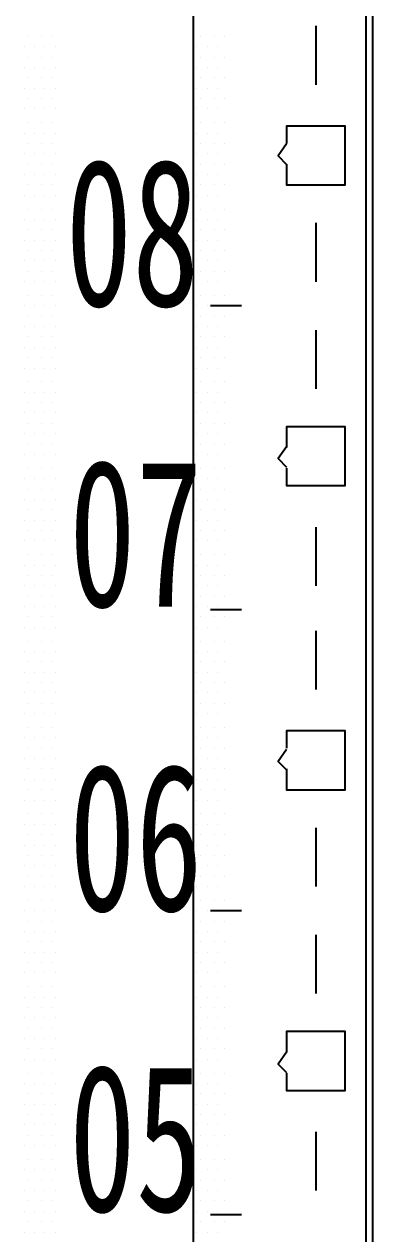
# Model space of a CAD drawing. Header units: metres. Extents: x 17 to 1264, y 17 to 859.
# Drawn here: x 303.8 to 318.4, y 175.3 to 225.7 of the extents above; entities that cross this region are included whole.
import ezdxf

# ---------------------------------------------------------------- set-up
doc = ezdxf.new("R2010")
doc.units = ezdxf.units.M
for name, color, linetype in [('LINES', 7, 'Continuous'), ('POLYLINES', 4, 'Continuous'), ('TEXTS', 3, 'Continuous')]:
    doc.layers.add(name, color=color, linetype=linetype)

msp = doc.modelspace()

# ---------------------------------------------------------------- linework, layer by layer
at = {"layer": 'LINES'}
for p, q in [((318.378, 125.712), (318.378, 721.008)), ((316.002, 225.648), (316.002, 223.2)), ((303.834, 224.784), (303.834, 224.784)), ((303.978, 225.216), (303.978, 225.216)), ((304.266, 224.784), (304.266, 224.784)), ((304.554, 225.216), (304.554, 225.216)), ((304.698, 224.784), (304.698, 224.784)), ((304.986, 225.216), (304.986, 225.216)), ((305.13, 224.784), (305.13, 224.784)), ((311.034, 224.784), (311.034, 224.784)), ((311.178, 225.216), (311.178, 225.216)), ((311.466, 224.784), (311.466, 224.784)), ((311.754, 225.216), (311.754, 225.216)), ((311.898, 224.784), (311.898, 224.784)), ((312.186, 225.216), (312.186, 225.216)), ((303.978, 224.352), (303.978, 224.352)), ((304.554, 224.352), (304.554, 224.352)), ((304.986, 224.352), (304.986, 224.352)), ((311.178, 224.352), (311.178, 224.352)), ((311.754, 224.352), (311.754, 224.352)), ((312.186, 224.352), (312.186, 224.352)), ((303.834, 223.92), (303.834, 223.92)), ((304.266, 223.92), (304.266, 223.92)), ((304.698, 223.92), (304.698, 223.92)), ((305.13, 223.92), (305.13, 223.92)), ((311.034, 223.92), (311.034, 223.92)), ((311.466, 223.92), (311.466, 223.92)), ((311.898, 223.92), (311.898, 223.92)), ((303.978, 223.488), (303.978, 223.488)), ((304.554, 223.488), (304.554, 223.488)), ((304.986, 223.488), (304.986, 223.488)), ((311.178, 223.488), (311.178, 223.488)), ((311.754, 223.488), (311.754, 223.488)), ((312.186, 223.488), (312.186, 223.488)), ((303.834, 223.056), (303.834, 223.056)), ((304.266, 223.056), (304.266, 223.056)), ((304.698, 223.056), (304.698, 223.056)), ((305.13, 223.056), (305.13, 223.056)), ((311.034, 223.056), (311.034, 223.056)), ((311.466, 223.056), (311.466, 223.056)), ((311.898, 223.056), (311.898, 223.056)), ((303.978, 222.624), (303.978, 222.624)), ((304.554, 222.624), (304.554, 222.624)), ((304.986, 222.624), (304.986, 222.624)), ((311.178, 222.624), (311.178, 222.624)), ((311.754, 222.624), (311.754, 222.624)), ((312.186, 222.624), (312.186, 222.624)), ((303.834, 222.192), (303.834, 222.192)), ((304.266, 222.192), (304.266, 222.192)), ((304.698, 222.192), (304.698, 222.192)), ((305.13, 222.192), (305.13, 222.192)), ((311.034, 222.192), (311.034, 222.192)), ((311.466, 222.192), (311.466, 222.192)), ((311.898, 222.192), (311.898, 222.192)), ((303.978, 221.616), (303.978, 221.616)), ((304.554, 221.616), (304.554, 221.616)), ((304.986, 221.616), (304.986, 221.616)), ((311.178, 221.616), (311.178, 221.616)), ((311.754, 221.616), (311.754, 221.616)), ((312.186, 221.616), (312.186, 221.616)), ((303.834, 221.184), (303.834, 221.184)), ((303.978, 220.752), (303.978, 220.752)), ((304.266, 221.184), (304.266, 221.184)), ((304.554, 220.752), (304.554, 220.752)), ((304.698, 221.184), (304.698, 221.184)), ((304.986, 220.752), (304.986, 220.752)), ((305.13, 221.184), (305.13, 221.184)), ((311.034, 221.184), (311.034, 221.184)), ((311.178, 220.752), (311.178, 220.752)), ((311.466, 221.184), (311.466, 221.184)), ((311.754, 220.752), (311.754, 220.752)), ((311.898, 221.184), (311.898, 221.184)), ((312.186, 220.752), (312.186, 220.752)), ((303.834, 220.32), (303.834, 220.32)), ((304.266, 220.32), (304.266, 220.32)), ((304.698, 220.32), (304.698, 220.32)), ((305.13, 220.32), (305.13, 220.32)), ((311.034, 220.32), (311.034, 220.32)), ((311.466, 220.32), (311.466, 220.32)), ((311.898, 220.32), (311.898, 220.32)), ((303.978, 219.888), (303.978, 219.888)), ((304.554, 219.888), (304.554, 219.888)), ((304.986, 219.888), (304.986, 219.888)), ((311.178, 219.888), (311.178, 219.888)), ((311.754, 219.888), (311.754, 219.888)), ((312.186, 219.888), (312.186, 219.888)), ((303.834, 219.456), (303.834, 219.456)), ((304.266, 219.456), (304.266, 219.456)), ((304.698, 219.456), (304.698, 219.456)), ((305.13, 219.456), (305.13, 219.456)), ((311.034, 219.456), (311.034, 219.456)), ((311.466, 219.456), (311.466, 219.456)), ((311.898, 219.456), (311.898, 219.456)), ((303.978, 219.024), (303.978, 219.024)), ((304.554, 219.024), (304.554, 219.024)), ((304.986, 219.024), (304.986, 219.024)), ((311.178, 219.024), (311.178, 219.024)), ((311.754, 219.024), (311.754, 219.024)), ((312.186, 219.024), (312.186, 219.024)), ((303.834, 218.592), (303.834, 218.592)), ((304.266, 218.592), (304.266, 218.592)), ((304.698, 218.592), (304.698, 218.592)), ((305.13, 218.592), (305.13, 218.592)), ((311.034, 218.592), (311.034, 218.592)), ((311.466, 218.592), (311.466, 218.592)), ((311.898, 218.592), (311.898, 218.592)), ((303.978, 218.016), (303.978, 218.016)), ((304.554, 218.016), (304.554, 218.016)), ((304.986, 218.016), (304.986, 218.016)), ((311.178, 218.016), (311.178, 218.016)), ((311.754, 218.016), (311.754, 218.016)), ((312.186, 218.016), (312.186, 218.016)), ((303.834, 217.584), (303.834, 217.584)), ((304.266, 217.584), (304.266, 217.584)), ((304.698, 217.584), (304.698, 217.584)), ((305.13, 217.584), (305.13, 217.584)), ((311.034, 217.584), (311.034, 217.584)), ((311.466, 217.584), (311.466, 217.584)), ((311.898, 217.584), (311.898, 217.584)), ((316.002, 217.44), (316.002, 214.992)), ((303.834, 216.72), (303.834, 216.72)), ((303.978, 217.152), (303.978, 217.152)), ((304.266, 216.72), (304.266, 216.72)), ((304.554, 217.152), (304.554, 217.152)), ((304.698, 216.72), (304.698, 216.72)), ((304.986, 217.152), (304.986, 217.152)), ((305.13, 216.72), (305.13, 216.72)), ((311.034, 216.72), (311.034, 216.72)), ((311.178, 217.152), (311.178, 217.152)), ((311.466, 216.72), (311.466, 216.72)), ((311.754, 217.152), (311.754, 217.152)), ((311.898, 216.72), (311.898, 216.72)), ((312.186, 217.152), (312.186, 217.152)), ((303.978, 216.288), (303.978, 216.288)), ((304.554, 216.288), (304.554, 216.288)), ((304.986, 216.288), (304.986, 216.288)), ((311.178, 216.288), (311.178, 216.288)), ((311.754, 216.288), (311.754, 216.288)), ((312.186, 216.288), (312.186, 216.288)), ((303.834, 215.856), (303.834, 215.856)), ((304.266, 215.856), (304.266, 215.856)), ((304.698, 215.856), (304.698, 215.856)), ((305.13, 215.856), (305.13, 215.856)), ((311.034, 215.856), (311.034, 215.856)), ((311.466, 215.856), (311.466, 215.856)), ((311.898, 215.856), (311.898, 215.856)), ((303.978, 215.424), (303.978, 215.424)), ((304.554, 215.424), (304.554, 215.424)), ((304.986, 215.424), (304.986, 215.424)), ((311.178, 215.424), (311.178, 215.424)), ((311.754, 215.424), (311.754, 215.424)), ((312.186, 215.424), (312.186, 215.424)), ((303.834, 214.992), (303.834, 214.992)), ((304.266, 214.992), (304.266, 214.992)), ((304.698, 214.992), (304.698, 214.992)), ((305.13, 214.992), (305.13, 214.992)), ((311.034, 214.992), (311.034, 214.992)), ((311.466, 214.992), (311.466, 214.992)), ((311.898, 214.992), (311.898, 214.992)), ((303.978, 214.416), (303.978, 214.416)), ((304.554, 214.416), (304.554, 214.416)), ((304.986, 214.416), (304.986, 214.416)), ((311.178, 214.416), (311.178, 214.416)), ((311.754, 214.416), (311.754, 214.416)), ((312.186, 214.416), (312.186, 214.416)), ((303.834, 213.984), (303.834, 213.984)), ((304.266, 213.984), (304.266, 213.984)), ((304.698, 213.984), (304.698, 213.984)), ((305.13, 213.984), (305.13, 213.984)), ((311.034, 213.984), (311.034, 213.984)), ((311.466, 213.984), (311.466, 213.984)), ((312.906, 213.984), (311.61, 213.984)), ((312.906, 213.984), (311.61, 213.984)), ((312.906, 213.984), (311.61, 213.984)), ((312.906, 213.984), (311.61, 213.984)), ((311.898, 213.984), (311.898, 213.984)), ((303.978, 213.552), (303.978, 213.552)), ((304.554, 213.552), (304.554, 213.552)), ((304.986, 213.552), (304.986, 213.552)), ((311.178, 213.552), (311.178, 213.552)), ((311.754, 213.552), (311.754, 213.552)), ((312.186, 213.552), (312.186, 213.552)), ((303.834, 213.12), (303.834, 213.12)), ((303.978, 212.688), (303.978, 212.688)), ((304.266, 213.12), (304.266, 213.12)), ((304.554, 212.688), (304.554, 212.688)), ((304.698, 213.12), (304.698, 213.12)), ((304.986, 212.688), (304.986, 212.688)), ((305.13, 213.12), (305.13, 213.12)), ((311.034, 213.12), (311.034, 213.12)), ((311.178, 212.688), (311.178, 212.688)), ((311.466, 213.12), (311.466, 213.12)), ((311.754, 212.688), (311.754, 212.688)), ((311.898, 213.12), (311.898, 213.12)), ((312.186, 212.688), (312.186, 212.688)), ((316.002, 212.976), (316.002, 210.528)), ((303.834, 212.256), (303.834, 212.256)), ((304.266, 212.256), (304.266, 212.256)), ((304.698, 212.256), (304.698, 212.256)), ((305.13, 212.256), (305.13, 212.256)), ((311.034, 212.256), (311.034, 212.256)), ((311.466, 212.256), (311.466, 212.256)), ((311.898, 212.256), (311.898, 212.256)), ((303.978, 211.824), (303.978, 211.824)), ((304.554, 211.824), (304.554, 211.824)), ((304.986, 211.824), (304.986, 211.824)), ((311.178, 211.824), (311.178, 211.824)), ((311.754, 211.824), (311.754, 211.824)), ((312.186, 211.824), (312.186, 211.824)), ((303.834, 211.392), (303.834, 211.392)), ((304.266, 211.392), (304.266, 211.392)), ((304.698, 211.392), (304.698, 211.392)), ((305.13, 211.392), (305.13, 211.392)), ((311.034, 211.392), (311.034, 211.392)), ((311.466, 211.392), (311.466, 211.392)), ((311.898, 211.392), (311.898, 211.392)), ((303.978, 210.816), (303.978, 210.816)), ((304.554, 210.816), (304.554, 210.816)), ((304.986, 210.816), (304.986, 210.816)), ((311.178, 210.816), (311.178, 210.816)), ((311.754, 210.816), (311.754, 210.816)), ((312.186, 210.816), (312.186, 210.816)), ((303.834, 210.384), (303.834, 210.384)), ((304.266, 210.384), (304.266, 210.384)), ((304.698, 210.384), (304.698, 210.384)), ((305.13, 210.384), (305.13, 210.384)), ((311.034, 210.384), (311.034, 210.384)), ((311.466, 210.384), (311.466, 210.384)), ((311.898, 210.384), (311.898, 210.384)), ((303.978, 209.952), (303.978, 209.952)), ((304.554, 209.952), (304.554, 209.952)), ((304.986, 209.952), (304.986, 209.952)), ((311.178, 209.952), (311.178, 209.952)), ((311.754, 209.952), (311.754, 209.952)), ((312.186, 209.952), (312.186, 209.952)), ((303.834, 209.52), (303.834, 209.52)), ((304.266, 209.52), (304.266, 209.52)), ((304.698, 209.52), (304.698, 209.52)), ((305.13, 209.52), (305.13, 209.52)), ((311.034, 209.52), (311.034, 209.52)), ((311.466, 209.52), (311.466, 209.52)), ((311.898, 209.52), (311.898, 209.52)), ((303.834, 208.656), (303.834, 208.656)), ((303.978, 209.088), (303.978, 209.088)), ((304.266, 208.656), (304.266, 208.656)), ((304.554, 209.088), (304.554, 209.088)), ((304.698, 208.656), (304.698, 208.656)), ((304.986, 209.088), (304.986, 209.088)), ((305.13, 208.656), (305.13, 208.656)), ((311.034, 208.656), (311.034, 208.656)), ((311.178, 209.088), (311.178, 209.088)), ((311.466, 208.656), (311.466, 208.656)), ((311.754, 209.088), (311.754, 209.088)), ((311.898, 208.656), (311.898, 208.656)), ((312.186, 209.088), (312.186, 209.088)), ((303.978, 208.224), (303.978, 208.224)), ((304.554, 208.224), (304.554, 208.224)), ((304.986, 208.224), (304.986, 208.224)), ((311.178, 208.224), (311.178, 208.224)), ((311.754, 208.224), (311.754, 208.224)), ((312.186, 208.224), (312.186, 208.224)), ((303.834, 207.792), (303.834, 207.792)), ((304.266, 207.792), (304.266, 207.792)), ((304.698, 207.792), (304.698, 207.792)), ((305.13, 207.792), (305.13, 207.792)), ((311.034, 207.792), (311.034, 207.792)), ((311.466, 207.792), (311.466, 207.792)), ((311.898, 207.792), (311.898, 207.792)), ((303.978, 207.216), (303.978, 207.216)), ((304.554, 207.216), (304.554, 207.216)), ((304.986, 207.216), (304.986, 207.216)), ((311.178, 207.216), (311.178, 207.216)), ((311.754, 207.216), (311.754, 207.216)), ((312.186, 207.216), (312.186, 207.216)), ((303.834, 206.784), (303.834, 206.784)), ((304.266, 206.784), (304.266, 206.784)), ((304.698, 206.784), (304.698, 206.784)), ((305.13, 206.784), (305.13, 206.784)), ((311.034, 206.784), (311.034, 206.784)), ((311.466, 206.784), (311.466, 206.784)), ((311.898, 206.784), (311.898, 206.784)), ((303.978, 206.352), (303.978, 206.352)), ((304.554, 206.352), (304.554, 206.352)), ((304.986, 206.352), (304.986, 206.352)), ((311.178, 206.352), (311.178, 206.352)), ((311.754, 206.352), (311.754, 206.352)), ((312.186, 206.352), (312.186, 206.352)), ((303.834, 205.92), (303.834, 205.92)), ((304.266, 205.92), (304.266, 205.92)), ((304.698, 205.92), (304.698, 205.92)), ((305.13, 205.92), (305.13, 205.92)), ((311.034, 205.92), (311.034, 205.92)), ((311.466, 205.92), (311.466, 205.92)), ((311.898, 205.92), (311.898, 205.92)), ((303.978, 205.488), (303.978, 205.488)), ((304.554, 205.488), (304.554, 205.488)), ((304.986, 205.488), (304.986, 205.488)), ((311.178, 205.488), (311.178, 205.488)), ((311.754, 205.488), (311.754, 205.488)), ((312.186, 205.488), (312.186, 205.488)), ((303.834, 205.056), (303.834, 205.056)), ((303.978, 204.624), (303.978, 204.624)), ((304.266, 205.056), (304.266, 205.056)), ((304.554, 204.624), (304.554, 204.624)), ((304.698, 205.056), (304.698, 205.056)), ((304.986, 204.624), (304.986, 204.624)), ((305.13, 205.056), (305.13, 205.056)), ((311.034, 205.056), (311.034, 205.056)), ((311.178, 204.624), (311.178, 204.624)), ((311.466, 205.056), (311.466, 205.056)), ((311.754, 204.624), (311.754, 204.624)), ((311.898, 205.056), (311.898, 205.056)), ((312.186, 204.624), (312.186, 204.624)), ((316.002, 204.768), (316.002, 202.32)), ((303.834, 204.192), (303.834, 204.192)), ((304.266, 204.192), (304.266, 204.192)), ((304.698, 204.192), (304.698, 204.192)), ((305.13, 204.192), (305.13, 204.192)), ((311.034, 204.192), (311.034, 204.192)), ((311.466, 204.192), (311.466, 204.192)), ((311.898, 204.192), (311.898, 204.192)), ((303.978, 203.616), (303.978, 203.616)), ((304.554, 203.616), (304.554, 203.616)), ((304.986, 203.616), (304.986, 203.616)), ((311.178, 203.616), (311.178, 203.616)), ((311.754, 203.616), (311.754, 203.616)), ((312.186, 203.616), (312.186, 203.616)), ((303.834, 203.184), (303.834, 203.184)), ((304.266, 203.184), (304.266, 203.184)), ((304.698, 203.184), (304.698, 203.184)), ((305.13, 203.184), (305.13, 203.184)), ((311.034, 203.184), (311.034, 203.184)), ((311.466, 203.184), (311.466, 203.184)), ((311.898, 203.184), (311.898, 203.184)), ((303.978, 202.752), (303.978, 202.752)), ((304.554, 202.752), (304.554, 202.752)), ((304.986, 202.752), (304.986, 202.752)), ((311.178, 202.752), (311.178, 202.752)), ((311.754, 202.752), (311.754, 202.752)), ((312.186, 202.752), (312.186, 202.752)), ((303.834, 202.32), (303.834, 202.32)), ((304.266, 202.32), (304.266, 202.32)), ((304.698, 202.32), (304.698, 202.32)), ((305.13, 202.32), (305.13, 202.32)), ((311.034, 202.32), (311.034, 202.32)), ((311.466, 202.32), (311.466, 202.32)), ((311.898, 202.32), (311.898, 202.32)), ((303.978, 201.888), (303.978, 201.888)), ((304.554, 201.888), (304.554, 201.888)), ((304.986, 201.888), (304.986, 201.888)), ((311.178, 201.888), (311.178, 201.888)), ((311.754, 201.888), (311.754, 201.888)), ((312.186, 201.888), (312.186, 201.888)), ((303.834, 201.456), (303.834, 201.456)), ((304.266, 201.456), (304.266, 201.456)), ((304.698, 201.456), (304.698, 201.456)), ((305.13, 201.456), (305.13, 201.456)), ((311.034, 201.456), (311.034, 201.456)), ((311.466, 201.456), (311.466, 201.456)), ((312.906, 201.312), (311.61, 201.312)), ((312.906, 201.312), (311.61, 201.312)), ((312.906, 201.312), (311.61, 201.312)), ((312.906, 201.312), (311.61, 201.312)), ((311.898, 201.456), (311.898, 201.456)), ((303.834, 200.592), (303.834, 200.592)), ((303.978, 201.024), (303.978, 201.024)), ((304.266, 200.592), (304.266, 200.592)), ((304.554, 201.024), (304.554, 201.024)), ((304.698, 200.592), (304.698, 200.592)), ((304.986, 201.024), (304.986, 201.024)), ((305.13, 200.592), (305.13, 200.592)), ((311.034, 200.592), (311.034, 200.592)), ((311.178, 201.024), (311.178, 201.024)), ((311.466, 200.592), (311.466, 200.592)), ((311.754, 201.024), (311.754, 201.024)), ((311.898, 200.592), (311.898, 200.592)), ((312.186, 201.024), (312.186, 201.024)), ((316.002, 200.448), (316.002, 198)), ((303.834, 199.584), (303.834, 199.584)), ((303.978, 200.016), (303.978, 200.016)), ((304.266, 199.584), (304.266, 199.584)), ((304.554, 200.016), (304.554, 200.016)), ((304.698, 199.584), (304.698, 199.584)), ((304.986, 200.016), (304.986, 200.016)), ((305.13, 199.584), (305.13, 199.584)), ((311.034, 199.584), (311.034, 199.584)), ((311.178, 200.016), (311.178, 200.016)), ((311.466, 199.584), (311.466, 199.584)), ((311.754, 200.016), (311.754, 200.016)), ((311.898, 199.584), (311.898, 199.584)), ((312.186, 200.016), (312.186, 200.016)), ((303.978, 199.152), (303.978, 199.152)), ((304.554, 199.152), (304.554, 199.152)), ((304.986, 199.152), (304.986, 199.152)), ((311.178, 199.152), (311.178, 199.152)), ((311.754, 199.152), (311.754, 199.152)), ((312.186, 199.152), (312.186, 199.152)), ((303.834, 198.72), (303.834, 198.72)), ((304.266, 198.72), (304.266, 198.72)), ((304.698, 198.72), (304.698, 198.72)), ((305.13, 198.72), (305.13, 198.72)), ((311.034, 198.72), (311.034, 198.72)), ((311.466, 198.72), (311.466, 198.72)), ((311.898, 198.72), (311.898, 198.72)), ((303.978, 198.288), (303.978, 198.288)), ((304.554, 198.288), (304.554, 198.288)), ((304.986, 198.288), (304.986, 198.288)), ((311.178, 198.288), (311.178, 198.288)), ((311.754, 198.288), (311.754, 198.288)), ((312.186, 198.288), (312.186, 198.288)), ((303.834, 197.856), (303.834, 197.856)), ((304.266, 197.856), (304.266, 197.856)), ((304.698, 197.856), (304.698, 197.856)), ((305.13, 197.856), (305.13, 197.856)), ((311.034, 197.856), (311.034, 197.856)), ((311.466, 197.856), (311.466, 197.856)), ((311.898, 197.856), (311.898, 197.856)), ((303.978, 197.424), (303.978, 197.424)), ((304.554, 197.424), (304.554, 197.424)), ((304.986, 197.424), (304.986, 197.424)), ((311.178, 197.424), (311.178, 197.424)), ((311.754, 197.424), (311.754, 197.424)), ((312.186, 197.424), (312.186, 197.424)), ((303.834, 196.992), (303.834, 196.992)), ((304.266, 196.992), (304.266, 196.992)), ((304.698, 196.992), (304.698, 196.992)), ((305.13, 196.992), (305.13, 196.992)), ((311.034, 196.992), (311.034, 196.992)), ((311.466, 196.992), (311.466, 196.992)), ((311.898, 196.992), (311.898, 196.992)), ((303.978, 196.416), (303.978, 196.416)), ((304.554, 196.416), (304.554, 196.416)), ((304.986, 196.416), (304.986, 196.416)), ((311.178, 196.416), (311.178, 196.416)), ((311.754, 196.416), (311.754, 196.416)), ((312.186, 196.416), (312.186, 196.416)), ((303.834, 195.984), (303.834, 195.984)), ((303.978, 195.552), (303.978, 195.552)), ((304.266, 195.984), (304.266, 195.984)), ((304.554, 195.552), (304.554, 195.552)), ((304.698, 195.984), (304.698, 195.984)), ((304.986, 195.552), (304.986, 195.552)), ((305.13, 195.984), (305.13, 195.984)), ((311.034, 195.984), (311.034, 195.984)), ((311.178, 195.552), (311.178, 195.552)), ((311.466, 195.984), (311.466, 195.984)), ((311.754, 195.552), (311.754, 195.552)), ((311.898, 195.984), (311.898, 195.984)), ((312.186, 195.552), (312.186, 195.552)), ((303.834, 195.12), (303.834, 195.12)), ((304.266, 195.12), (304.266, 195.12)), ((304.698, 195.12), (304.698, 195.12)), ((305.13, 195.12), (305.13, 195.12)), ((311.034, 195.12), (311.034, 195.12)), ((311.466, 195.12), (311.466, 195.12)), ((311.898, 195.12), (311.898, 195.12)), ((303.978, 194.688), (303.978, 194.688)), ((304.554, 194.688), (304.554, 194.688)), ((304.986, 194.688), (304.986, 194.688)), ((311.178, 194.688), (311.178, 194.688)), ((311.754, 194.688), (311.754, 194.688)), ((312.186, 194.688), (312.186, 194.688)), ((303.834, 194.256), (303.834, 194.256)), ((304.266, 194.256), (304.266, 194.256)), ((304.698, 194.256), (304.698, 194.256)), ((305.13, 194.256), (305.13, 194.256)), ((311.034, 194.256), (311.034, 194.256)), ((311.466, 194.256), (311.466, 194.256)), ((311.898, 194.256), (311.898, 194.256)), ((303.978, 193.824), (303.978, 193.824)), ((304.554, 193.824), (304.554, 193.824)), ((304.986, 193.824), (304.986, 193.824)), ((311.178, 193.824), (311.178, 193.824)), ((311.754, 193.824), (311.754, 193.824)), ((312.186, 193.824), (312.186, 193.824)), ((303.834, 193.392), (303.834, 193.392)), ((304.266, 193.392), (304.266, 193.392)), ((304.698, 193.392), (304.698, 193.392)), ((305.13, 193.392), (305.13, 193.392)), ((311.034, 193.392), (311.034, 193.392)), ((311.466, 193.392), (311.466, 193.392)), ((311.898, 193.392), (311.898, 193.392)), ((303.978, 192.816), (303.978, 192.816)), ((304.554, 192.816), (304.554, 192.816)), ((304.986, 192.816), (304.986, 192.816)), ((311.178, 192.816), (311.178, 192.816)), ((311.754, 192.816), (311.754, 192.816)), ((312.186, 192.816), (312.186, 192.816)), ((303.834, 192.384), (303.834, 192.384)), ((304.266, 192.384), (304.266, 192.384)), ((304.698, 192.384), (304.698, 192.384)), ((305.13, 192.384), (305.13, 192.384)), ((311.034, 192.384), (311.034, 192.384)), ((311.466, 192.384), (311.466, 192.384)), ((311.898, 192.384), (311.898, 192.384)), ((316.002, 192.24), (316.002, 189.792)), ((303.834, 191.52), (303.834, 191.52)), ((303.978, 191.952), (303.978, 191.952)), ((304.266, 191.52), (304.266, 191.52)), ((304.554, 191.952), (304.554, 191.952)), ((304.698, 191.52), (304.698, 191.52)), ((304.986, 191.952), (304.986, 191.952)), ((305.13, 191.52), (305.13, 191.52)), ((311.034, 191.52), (311.034, 191.52)), ((311.178, 191.952), (311.178, 191.952)), ((311.466, 191.52), (311.466, 191.52)), ((311.754, 191.952), (311.754, 191.952)), ((311.898, 191.52), (311.898, 191.52)), ((312.186, 191.952), (312.186, 191.952)), ((303.978, 191.088), (303.978, 191.088)), ((304.554, 191.088), (304.554, 191.088)), ((304.986, 191.088), (304.986, 191.088)), ((311.178, 191.088), (311.178, 191.088)), ((311.754, 191.088), (311.754, 191.088)), ((312.186, 191.088), (312.186, 191.088)), ((303.834, 190.656), (303.834, 190.656)), ((304.266, 190.656), (304.266, 190.656)), ((304.698, 190.656), (304.698, 190.656)), ((305.13, 190.656), (305.13, 190.656)), ((311.034, 190.656), (311.034, 190.656)), ((311.466, 190.656), (311.466, 190.656)), ((311.898, 190.656), (311.898, 190.656)), ((303.978, 190.224), (303.978, 190.224)), ((304.554, 190.224), (304.554, 190.224)), ((304.986, 190.224), (304.986, 190.224)), ((311.178, 190.224), (311.178, 190.224)), ((311.754, 190.224), (311.754, 190.224)), ((312.186, 190.224), (312.186, 190.224)), ((303.834, 189.792), (303.834, 189.792)), ((304.266, 189.792), (304.266, 189.792)), ((304.698, 189.792), (304.698, 189.792)), ((305.13, 189.792), (305.13, 189.792)), ((311.034, 189.792), (311.034, 189.792)), ((311.466, 189.792), (311.466, 189.792)), ((311.898, 189.792), (311.898, 189.792)), ((303.978, 189.216), (303.978, 189.216)), ((304.554, 189.216), (304.554, 189.216)), ((304.986, 189.216), (304.986, 189.216)), ((311.178, 189.216), (311.178, 189.216)), ((311.754, 189.216), (311.754, 189.216)), ((312.186, 189.216), (312.186, 189.216)), ((303.834, 188.784), (303.834, 188.784)), ((304.266, 188.784), (304.266, 188.784)), ((304.698, 188.784), (304.698, 188.784)), ((305.13, 188.784), (305.13, 188.784)), ((311.034, 188.784), (311.034, 188.784)), ((311.466, 188.784), (311.466, 188.784)), ((312.906, 188.784), (311.61, 188.784)), ((312.906, 188.784), (311.61, 188.784)), ((312.906, 188.784), (311.61, 188.784)), ((312.906, 188.784), (311.61, 188.784)), ((311.898, 188.784), (311.898, 188.784)), ((303.978, 188.352), (303.978, 188.352)), ((304.554, 188.352), (304.554, 188.352)), ((304.986, 188.352), (304.986, 188.352)), ((311.178, 188.352), (311.178, 188.352)), ((311.754, 188.352), (311.754, 188.352)), ((312.186, 188.352), (312.186, 188.352)), ((303.834, 187.92), (303.834, 187.92)), ((303.978, 187.488), (303.978, 187.488)), ((304.266, 187.92), (304.266, 187.92)), ((304.554, 187.488), (304.554, 187.488)), ((304.698, 187.92), (304.698, 187.92)), ((304.986, 187.488), (304.986, 187.488)), ((305.13, 187.92), (305.13, 187.92)), ((311.034, 187.92), (311.034, 187.92)), ((311.178, 187.488), (311.178, 187.488)), ((311.466, 187.92), (311.466, 187.92)), ((311.754, 187.488), (311.754, 187.488)), ((311.898, 187.92), (311.898, 187.92)), ((312.186, 187.488), (312.186, 187.488)), ((316.002, 187.776), (316.002, 185.328)), ((303.834, 187.056), (303.834, 187.056)), ((304.266, 187.056), (304.266, 187.056)), ((304.698, 187.056), (304.698, 187.056)), ((305.13, 187.056), (305.13, 187.056)), ((311.034, 187.056), (311.034, 187.056)), ((311.466, 187.056), (311.466, 187.056)), ((311.898, 187.056), (311.898, 187.056)), ((303.978, 186.624), (303.978, 186.624)), ((304.554, 186.624), (304.554, 186.624)), ((304.986, 186.624), (304.986, 186.624)), ((311.178, 186.624), (311.178, 186.624)), ((311.754, 186.624), (311.754, 186.624)), ((312.186, 186.624), (312.186, 186.624)), ((303.834, 186.192), (303.834, 186.192)), ((304.266, 186.192), (304.266, 186.192)), ((304.698, 186.192), (304.698, 186.192)), ((305.13, 186.192), (305.13, 186.192)), ((311.034, 186.192), (311.034, 186.192)), ((311.466, 186.192), (311.466, 186.192)), ((311.898, 186.192), (311.898, 186.192)), ((303.978, 185.616), (303.978, 185.616)), ((304.554, 185.616), (304.554, 185.616)), ((304.986, 185.616), (304.986, 185.616)), ((311.178, 185.616), (311.178, 185.616)), ((311.754, 185.616), (311.754, 185.616)), ((312.186, 185.616), (312.186, 185.616)), ((303.834, 185.184), (303.834, 185.184)), ((304.266, 185.184), (304.266, 185.184)), ((304.698, 185.184), (304.698, 185.184)), ((305.13, 185.184), (305.13, 185.184)), ((311.034, 185.184), (311.034, 185.184)), ((311.466, 185.184), (311.466, 185.184)), ((311.898, 185.184), (311.898, 185.184)), ((303.978, 184.752), (303.978, 184.752)), ((304.554, 184.752), (304.554, 184.752)), ((304.986, 184.752), (304.986, 184.752)), ((311.178, 184.752), (311.178, 184.752)), ((311.754, 184.752), (311.754, 184.752)), ((312.186, 184.752), (312.186, 184.752)), ((303.834, 184.32), (303.834, 184.32)), ((304.266, 184.32), (304.266, 184.32)), ((304.698, 184.32), (304.698, 184.32)), ((305.13, 184.32), (305.13, 184.32)), ((311.034, 184.32), (311.034, 184.32)), ((311.466, 184.32), (311.466, 184.32)), ((311.898, 184.32), (311.898, 184.32)), ((303.834, 183.456), (303.834, 183.456)), ((303.978, 183.888), (303.978, 183.888)), ((304.266, 183.456), (304.266, 183.456)), ((304.554, 183.888), (304.554, 183.888)), ((304.698, 183.456), (304.698, 183.456)), ((304.986, 183.888), (304.986, 183.888)), ((305.13, 183.456), (305.13, 183.456)), ((311.034, 183.456), (311.034, 183.456)), ((311.178, 183.888), (311.178, 183.888)), ((311.466, 183.456), (311.466, 183.456)), ((311.754, 183.888), (311.754, 183.888)), ((311.898, 183.456), (311.898, 183.456)), ((312.186, 183.888), (312.186, 183.888)), ((303.978, 183.024), (303.978, 183.024)), ((304.554, 183.024), (304.554, 183.024)), ((304.986, 183.024), (304.986, 183.024)), ((311.178, 183.024), (311.178, 183.024)), ((311.754, 183.024), (311.754, 183.024)), ((312.186, 183.024), (312.186, 183.024)), ((303.834, 182.592), (303.834, 182.592)), ((304.266, 182.592), (304.266, 182.592)), ((304.698, 182.592), (304.698, 182.592)), ((305.13, 182.592), (305.13, 182.592)), ((311.034, 182.592), (311.034, 182.592)), ((311.466, 182.592), (311.466, 182.592)), ((311.898, 182.592), (311.898, 182.592)), ((303.978, 182.016), (303.978, 182.016)), ((304.554, 182.016), (304.554, 182.016)), ((304.986, 182.016), (304.986, 182.016)), ((311.178, 182.016), (311.178, 182.016)), ((311.754, 182.016), (311.754, 182.016)), ((312.186, 182.016), (312.186, 182.016)), ((303.834, 181.584), (303.834, 181.584)), ((304.266, 181.584), (304.266, 181.584)), ((304.698, 181.584), (304.698, 181.584)), ((305.13, 181.584), (305.13, 181.584)), ((311.034, 181.584), (311.034, 181.584)), ((311.466, 181.584), (311.466, 181.584)), ((311.898, 181.584), (311.898, 181.584)), ((303.978, 181.152), (303.978, 181.152)), ((304.554, 181.152), (304.554, 181.152)), ((304.986, 181.152), (304.986, 181.152)), ((311.178, 181.152), (311.178, 181.152)), ((311.754, 181.152), (311.754, 181.152)), ((312.186, 181.152), (312.186, 181.152)), ((303.834, 180.72), (303.834, 180.72)), ((304.266, 180.72), (304.266, 180.72)), ((304.698, 180.72), (304.698, 180.72)), ((305.13, 180.72), (305.13, 180.72)), ((311.034, 180.72), (311.034, 180.72)), ((311.466, 180.72), (311.466, 180.72)), ((311.898, 180.72), (311.898, 180.72)), ((303.978, 180.288), (303.978, 180.288)), ((304.554, 180.288), (304.554, 180.288)), ((304.986, 180.288), (304.986, 180.288)), ((311.178, 180.288), (311.178, 180.288)), ((311.754, 180.288), (311.754, 180.288)), ((312.186, 180.288), (312.186, 180.288)), ((303.834, 179.856), (303.834, 179.856)), ((303.978, 179.424), (303.978, 179.424)), ((304.266, 179.856), (304.266, 179.856)), ((304.554, 179.424), (304.554, 179.424)), ((304.698, 179.856), (304.698, 179.856)), ((304.986, 179.424), (304.986, 179.424)), ((305.13, 179.856), (305.13, 179.856)), ((311.034, 179.856), (311.034, 179.856)), ((311.178, 179.424), (311.178, 179.424)), ((311.466, 179.856), (311.466, 179.856)), ((311.754, 179.424), (311.754, 179.424)), ((311.898, 179.856), (311.898, 179.856)), ((312.186, 179.424), (312.186, 179.424)), ((316.002, 179.568), (316.002, 177.12)), ((303.834, 178.992), (303.834, 178.992)), ((304.266, 178.992), (304.266, 178.992)), ((304.698, 178.992), (304.698, 178.992)), ((305.13, 178.992), (305.13, 178.992)), ((311.034, 178.992), (311.034, 178.992)), ((311.466, 178.992), (311.466, 178.992)), ((311.898, 178.992), (311.898, 178.992)), ((303.978, 178.416), (303.978, 178.416)), ((304.554, 178.416), (304.554, 178.416)), ((304.986, 178.416), (304.986, 178.416)), ((311.178, 178.416), (311.178, 178.416)), ((311.754, 178.416), (311.754, 178.416)), ((312.186, 178.416), (312.186, 178.416)), ((303.834, 177.984), (303.834, 177.984)), ((304.266, 177.984), (304.266, 177.984)), ((304.698, 177.984), (304.698, 177.984)), ((305.13, 177.984), (305.13, 177.984)), ((311.034, 177.984), (311.034, 177.984)), ((311.466, 177.984), (311.466, 177.984)), ((311.898, 177.984), (311.898, 177.984)), ((303.978, 177.552), (303.978, 177.552)), ((304.554, 177.552), (304.554, 177.552)), ((304.986, 177.552), (304.986, 177.552)), ((311.178, 177.552), (311.178, 177.552)), ((311.754, 177.552), (311.754, 177.552)), ((312.186, 177.552), (312.186, 177.552)), ((303.834, 177.12), (303.834, 177.12)), ((304.266, 177.12), (304.266, 177.12)), ((304.698, 177.12), (304.698, 177.12)), ((305.13, 177.12), (305.13, 177.12)), ((311.034, 177.12), (311.034, 177.12)), ((311.466, 177.12), (311.466, 177.12)), ((311.898, 177.12), (311.898, 177.12)), ((303.978, 176.688), (303.978, 176.688)), ((304.554, 176.688), (304.554, 176.688)), ((304.986, 176.688), (304.986, 176.688)), ((311.178, 176.688), (311.178, 176.688)), ((311.754, 176.688), (311.754, 176.688)), ((312.186, 176.688), (312.186, 176.688)), ((303.834, 176.256), (303.834, 176.256)), ((304.266, 176.256), (304.266, 176.256)), ((304.698, 176.256), (304.698, 176.256)), ((305.13, 176.256), (305.13, 176.256)), ((311.034, 176.256), (311.034, 176.256)), ((311.466, 176.256), (311.466, 176.256)), ((312.906, 176.112), (311.61, 176.112)), ((312.906, 176.112), (311.61, 176.112)), ((312.906, 176.112), (311.61, 176.112)), ((312.906, 176.112), (311.61, 176.112)), ((311.898, 176.256), (311.898, 176.256)), ((303.834, 175.392), (303.834, 175.392)), ((303.978, 175.824), (303.978, 175.824)), ((304.266, 175.392), (304.266, 175.392)), ((304.554, 175.824), (304.554, 175.824)), ((304.698, 175.392), (304.698, 175.392)), ((304.986, 175.824), (304.986, 175.824)), ((305.13, 175.392), (305.13, 175.392)), ((311.034, 175.392), (311.034, 175.392)), ((311.178, 175.824), (311.178, 175.824)), ((311.466, 175.392), (311.466, 175.392)), ((311.754, 175.824), (311.754, 175.824)), ((311.898, 175.392), (311.898, 175.392)), ((312.186, 175.824), (312.186, 175.824))]:
    msp.add_line(p, q, dxfattribs=at)
at = {"layer": 'POLYLINES'}
for points in [[(310.89, 721.008), (310.89, 579.024), (310.89, 125.712)], [(318.09, 703.728), (318.09, 564.768), (318.09, 125.712)], [(314.778, 219.888), (314.778, 219.024), (317.226, 219.024), (317.226, 221.472), (314.778, 221.472), (314.778, 220.752)], [(314.778, 220.729), (314.424, 220.232), (314.778, 219.878)], [(314.778, 207.216), (314.778, 206.496), (317.226, 206.496), (317.226, 208.944), (314.778, 208.944), (314.778, 208.08)], [(314.778, 208.115), (314.424, 207.618), (314.778, 207.265)], [(314.778, 194.688), (314.778, 193.824), (317.226, 193.824), (317.226, 196.272), (314.778, 196.272), (314.778, 195.552)], [(314.778, 195.502), (314.424, 195.005), (314.778, 194.651)], [(314.778, 182.016), (314.778, 181.296), (317.226, 181.296), (317.226, 183.744), (314.778, 183.744), (314.778, 182.88)], [(314.778, 182.887), (314.424, 182.39), (314.778, 182.038)]]:
    msp.add_lwpolyline(points, dxfattribs=at)

# ---------------------------------------------------------------- texts
at = {"layer": 'TEXTS', "width": 0.666667}
for s, p in [('08', (305.562, 213.983)), ('07', (305.706, 201.455)), ('06', (305.706, 188.783)), ('05', (305.706, 176.255))]:
    msp.add_text(s, height=6.1343, dxfattribs=at).set_placement(p)

doc.saveas('drawing.dxf')
